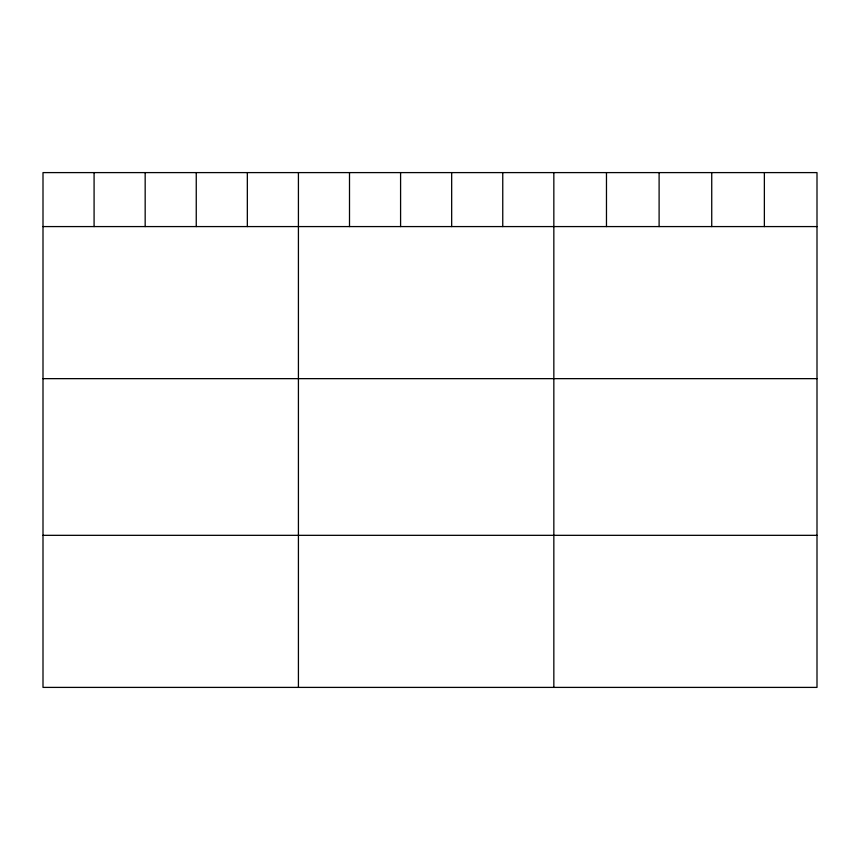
<?xml version="1.0" encoding="UTF-8"?>
<svg xmlns="http://www.w3.org/2000/svg" width="860" height="860" viewBox="0 0 860 860"><rect width="100%" height="100%" fill="white"/><g stroke="black" fill="none" stroke-linecap="round" stroke-linejoin="round"><path stroke-width="1.29" d="M817 226.578L817 687.398L43 687.398L43 172.602L817 172.602L817 226.578L43 226.578M43 378.647L817 378.647M43 535.328L817 535.328M764.368 172.602L764.368 226.578M711.736 172.602L711.736 226.578M659.104 172.602L659.104 226.578M606.472 172.602L606.472 226.578M553.84 172.602L553.84 687.398M502.756 172.602L502.756 226.578M451.672 172.602L451.672 226.578M400.588 172.602L400.588 226.578M349.504 172.602L349.504 226.578M298.42 172.602L298.42 687.398M247.336 172.602L247.336 226.578M196.252 172.602L196.252 226.578M145.168 172.602L145.168 226.578M94.084 172.602L94.084 226.578"/></g></svg>
